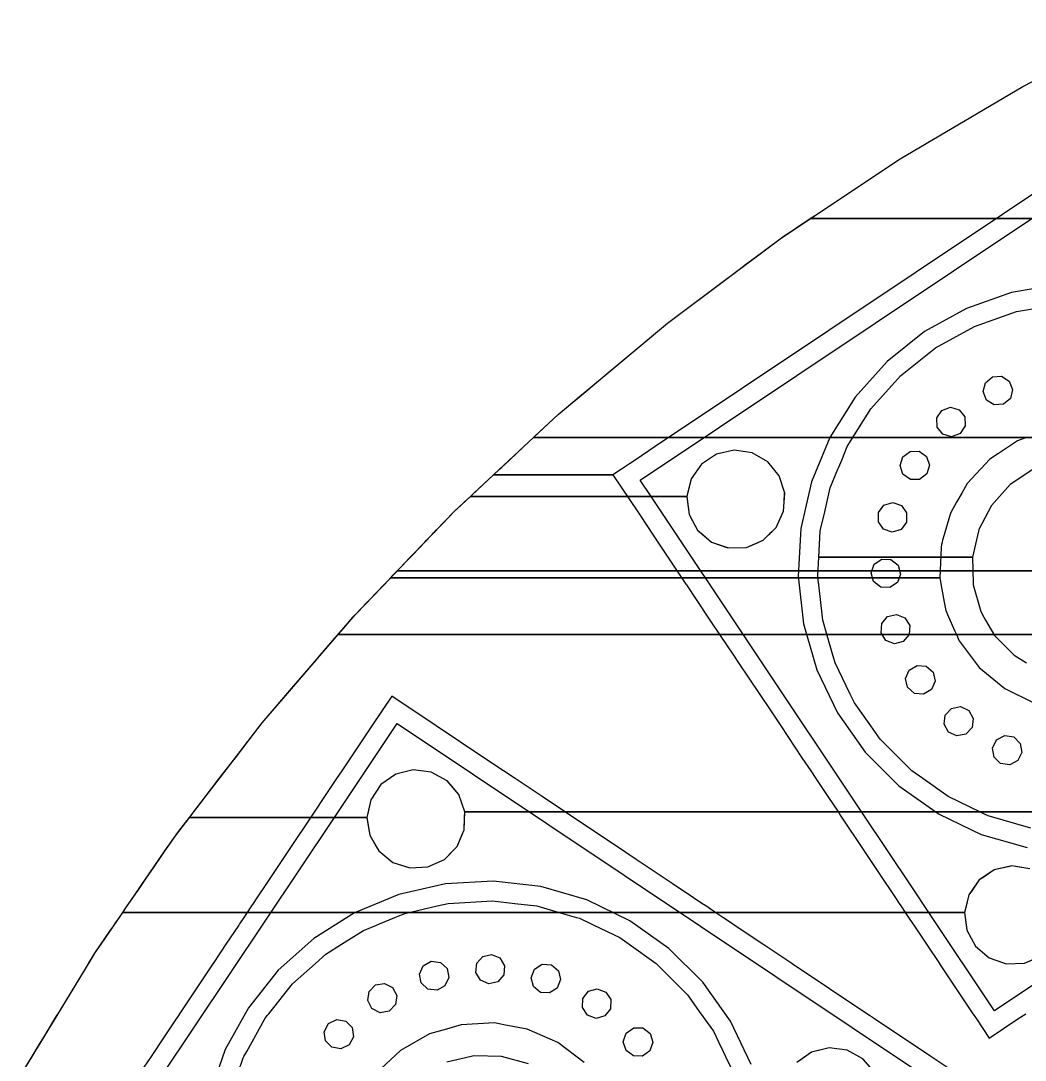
# Model space of a CAD drawing. Extents: x -26490 to 26500, y -26498 to 26498.
# Drawn here: x -23010 to -12806, y 13296 to 23853 of the extents above; entities that cross this region are included whole.
import ezdxf

# ---------------------------------------------------------------- set-up
doc = ezdxf.new("R2010")
doc.units = 0
for name, color, linetype in [('L0D0', 1, 'CONTINUOUS'), ('L1D0', 2, 'CONTINUOUS'), ('L2D0', 3, 'CONTINUOUS'), ('L3D0', 4, 'CONTINUOUS')]:
    doc.layers.add(name, color=color, linetype=linetype)

msp = doc.modelspace()

# ---------------------------------------------------------------- linework, layer by layer
at = {"layer": 'L0D0'}
for points in [[(-11273.451, 23063.749), (-16565.137, 19527.957), (-16768.413, 19392.132), (-16827.668, 19352.539), (-16875.835, 19320.355), (-16908.253, 19298.694), (-16993.962, 19241.425), (-18207.795, 19241.425), (-18146.475, 19298.694), (-18123.282, 19320.355), (-18046.428, 19392.132), (-17900.995, 19527.957), (-17551.9, 19853.988), (-16441.498, 20782.857), (-15282.029, 21649.702), (-14076.952, 22451.936), (-12829.863, 23187.165), (-11544.486, 23853.194)], [(-12758.968, 15241.464), (-12940.651, 15268.95), (-13119.994, 15228.95), (-13272.776, 15126.864), (-13321.968, 15056.802), (-13378.364, 14976.481), (-13422.496, 14798.109), (-13784.494, 14798.109), (-13957.348, 15056.802), (-14451.072, 15795.711), (-16606.791, 19021.974), (-16244.793, 19021.974), (-16221.51, 18839.706), (-16133.957, 18678.157), (-15993.958, 18559.144), (-15820.42, 18498.742), (-15636.78, 18505.107), (-15467.841, 18577.381), (-15336.419, 18705.802), (-15260.262, 18873.027), (-15249.656, 19056.47), (-15306.034, 19231.357), (-15421.781, 19374.068), (-15581.265, 19465.329), (-15762.948, 19492.816), (-15942.291, 19452.815), (-16095.073, 19350.729), (-16200.66, 19200.346), (-16244.793, 19021.974), (-16606.791, 19021.974), (-16716.554, 19186.245), (-12738.539, 21844.271)], [(-12465.628, 21174.201), (-12944.924, 21092.764), (-13403.808, 20932.194), (-13829.311, 20697.026), (-14209.41, 20393.908), (-14533.365, 20031.402), (-14792.021, 19619.754), (-14978.068, 19170.596), (-15086.251, 18696.62), (-15113.51, 18211.219), (-15059.077, 17728.111), (-14924.488, 17260.945), (-14713.55, 16822.925), (-14432.22, 16426.428), (-14088.448, 16082.657), (-13691.951, 15801.327), (-13680.289, 15795.711), (-13253.931, 15590.387), (-12786.766, 15455.8)], [(-12725.396, 19298.694), (-12811.105, 19241.425), (-12959.87, 19142.023), (-13148.016, 18931.964), (-13182.351, 18865.866), (-13275.812, 18685.945), (-13278.01, 18681.713), (-13281.035, 18668.661), (-13341.686, 18406.997), (-14902.909, 18406.997), (-14888.214, 18668.661), (-14884.269, 18685.945), (-14843.203, 18865.866), (-14787.513, 19109.86), (-14733.017, 19241.425), (-14709.295, 19298.694), (-14700.323, 19320.355), (-14670.592, 19392.132), (-14614.332, 19527.957), (-14373.563, 19911.139), (-14072.011, 20248.576), (-13718.197, 20530.732), (-13322.119, 20749.638), (-12894.969, 20899.104), (-12448.818, 20974.908)], [(-22993.79, 13171.639), (-22894.423, 13335.042), (-22864.182, 13384.771), (-22804.259, 13483.31), (-22662.74, 13716.027), (-22641.941, 13750.23), (-22630.542, 13768.975), (-22322.356, 14275.765), (-22320.403, 14278.976), (-22257.569, 14382.302), (-22194.594, 14474.155), (-22061.019, 14668.982), (-22052.755, 14681.035), (-22007.772, 14746.646), (-21979.754, 14787.513), (-21928.055, 14862.919), (-21910.713, 14888.214), (-21871.895, 14944.832), (-21795.128, 15056.802), (-21771.766, 15090.877), (-21604.524, 15334.809), (-21555.958, 15405.646), (-21438.95, 15576.309), (-21270.2, 15795.711), (-21256.011, 15814.159), (-21133.387, 15973.59), (-20993.013, 16156.098), (-20931.97, 16235.464), (-20829.509, 16368.679), (-20581.18, 16691.547), (-20556.349, 16723.831), (-20453.671, 16843.224), (-20301.132, 17020.594), (-20033.09, 17332.27), (-20023.657, 17343.238), (-19967.23, 17408.85), (-19794.4, 17609.814), (-19659.11, 17767.128), (-19633.572, 17796.823), (-19612.4, 17821.441), (-19320.961, 18125.075), (-19314.541, 18131.763), (-19304.028, 18142.716), (-19148.606, 18304.641), (-18799.205, 18668.661), (-18782.615, 18685.945), (-18609.919, 18865.866), (-18600.69, 18874.486), (-18535.931, 18934.967), (-18207.795, 19241.425), (-16993.962, 19241.425), (-16743.021, 18865.866), (-16622.802, 18685.945), (-16611.253, 18668.661), (-16259.828, 18142.716), (-16252.51, 18131.763), (-16248.041, 18125.075), (-16028.71, 17796.823), (-16008.869, 17767.128), (-15903.755, 17609.814), (-15769.475, 17408.85), (-15718.306, 17332.27), (-15510.051, 17020.594), (-15391.536, 16843.224), (-15290.189, 16691.547), (-15074.455, 16368.679), (-14985.444, 16235.464), (-14932.413, 16156.098), (-14810.465, 15973.59), (-14703.937, 15814.159), (-14691.61, 15795.711), (-14430.977, 15405.646), (-14383.645, 15334.809), (-14220.654, 15090.877), (-14197.886, 15056.802), (-14123.07, 14944.832), (-14085.239, 14888.214), (-14068.338, 14862.919), (-14017.953, 14787.513), (-13990.647, 14746.646), (-13946.807, 14681.035), (-13938.753, 14668.982), (-13808.574, 14474.155), (-13678.16, 14278.976), (-13676.014, 14275.765), (-13337.388, 13768.975), (-13324.863, 13750.23), (-13302.009, 13716.027), (-13171.639, 13520.914), (-12879.632, 13716.027), (-12828.444, 13750.23), (-12800.39, 13768.975)], [(-12747.748, 15651.957), (-13182.607, 15777.238), (-13220.967, 15795.711), (-13259.275, 15814.159), (-13590.336, 15973.59), (-13847.558, 16156.098), (-13959.414, 16235.464), (-14279.412, 16555.462), (-14375.969, 16691.547), (-14483.59, 16843.224), (-14541.287, 16924.54), (-14587.544, 17020.594), (-14737.639, 17332.27), (-14759.701, 17408.85), (-14817.598, 17609.814), (-14862.919, 17767.128), (-14862.919, 17767.129), (-14866.265, 17796.823), (-14903.25, 18125.075), (-14904.004, 18131.763), (-14905.238, 18142.716), (-14913.588, 18216.828), (-14902.909, 18406.997), (-13341.686, 18406.997), (-13335.458, 18142.716), (-13335.2, 18131.763), (-13335.042, 18125.075), (-13258.496, 17853.663), (-13225.481, 17796.823), (-13208.233, 17767.128), (-13116.858, 17609.814), (-12919.026, 17408.85), (-12791.828, 17332.27)], [(-13520.914, 13171.639), (-13765.464, 13335.042), (-13839.889, 13384.771), (-13987.363, 13483.31), (-14335.649, 13716.027), (-14386.837, 13750.23), (-14414.891, 13768.975), (-15173.356, 14275.765), (-15178.162, 14278.976), (-15470.268, 14474.155), (-15761.847, 14668.982), (-15779.886, 14681.035), (-15878.079, 14746.646), (-15939.241, 14787.513), (-16052.094, 14862.919), (-16089.95, 14888.214), (-16174.685, 14944.832), (-16393.257, 15090.877), (-16758.327, 15334.809), (-16864.342, 15405.646), (-17475.725, 15814.159), (-17714.33, 15973.59), (-17987.473, 16156.098), (-18106.253, 16235.464), (-18305.623, 16368.679), (-18788.829, 16691.547), (-19241.425, 16993.962), (-19443.492, 16691.547), (-19659.226, 16368.679), (-19748.237, 16235.464), (-19801.268, 16156.098), (-19923.216, 15973.59), (-20029.744, 15814.159), (-20302.703, 15405.646), (-20350.035, 15334.809), (-20513.025, 15090.877), (-20610.609, 14944.832), (-20648.44, 14888.214), (-20665.342, 14862.919), (-20715.727, 14787.513), (-20743.033, 14746.646), (-20786.873, 14681.035), (-20794.927, 14668.982), (-20925.106, 14474.155), (-21055.521, 14278.976), (-21057.667, 14275.765), (-21396.293, 13768.975), (-21408.818, 13750.23), (-21431.672, 13716.027), (-21587.168, 13483.31), (-21653.01, 13384.771), (-21686.238, 13335.042), (-21795.42, 13171.639)], [(-22645.722, 11539.083), (-19823.425, 15762.948), (-19492.816, 15762.948), (-19465.329, 15581.265), (-19374.068, 15421.781), (-19231.357, 15306.034), (-19056.47, 15249.656), (-18873.027, 15260.262), (-18705.802, 15336.419), (-18577.381, 15467.841), (-18505.107, 15636.78), (-18498.742, 15820.42), (-18559.144, 15993.958), (-18678.157, 16133.957), (-18839.706, 16221.51), (-19021.974, 16244.793), (-19200.346, 16200.66), (-19350.729, 16095.073), (-19452.815, 15942.291), (-19492.816, 15762.948), (-19823.425, 15762.948), (-19186.245, 16716.554), (-13798.322, 13116.459)], [(-15590.387, 13253.931), (-15801.327, 13691.951), (-16082.657, 14088.448), (-16426.428, 14432.22), (-16822.925, 14713.55), (-17260.945, 14924.488), (-17728.111, 15059.077), (-18211.219, 15113.51), (-18696.62, 15086.251), (-19170.596, 14978.068), (-19619.754, 14792.021), (-20031.402, 14533.365), (-20393.908, 14209.41), (-20697.026, 13829.311), (-20932.194, 13403.808), (-21092.764, 12944.924)], [(-20802.293, 13171.639), (-20749.638, 13322.119), (-20742.496, 13335.042), (-20715.012, 13384.771), (-20660.551, 13483.31), (-20531.931, 13716.027), (-20530.732, 13718.197), (-20505.187, 13750.23), (-20490.238, 13768.975), (-20248.576, 14072.011), (-20020.575, 14275.765), (-20016.982, 14278.976), (-19911.139, 14373.563), (-19751.048, 14474.155), (-19527.957, 14614.332), (-19396.02, 14668.982), (-19366.921, 14681.035), (-19208.522, 14746.646), (-19109.86, 14787.513), (-18779.485, 14862.919), (-18668.661, 14888.214), (-18216.828, 14913.588), (-17991.628, 14888.214), (-17767.129, 14862.919), (-17505.387, 14787.513), (-17363.534, 14746.646), (-17332.27, 14737.639), (-17214.73, 14681.035), (-17189.702, 14668.982), (-16924.54, 14541.287), (-16829.926, 14474.155), (-16555.462, 14279.412), (-16235.464, 13959.414), (-16100.34, 13768.975), (-16087.04, 13750.23), (-16062.772, 13716.027), (-15973.59, 13590.336), (-15922.049, 13483.31), (-15874.595, 13384.771), (-15850.647, 13335.042), (-15777.238, 13182.607)], [(-12534.43, 14187.222), (-13116.459, 13798.322), (-13784.494, 14798.109), (-13422.496, 14798.109), (-13399.213, 14615.84), (-13311.66, 14454.291), (-13171.661, 14335.278), (-12998.123, 14274.876), (-12814.484, 14281.242), (-12645.544, 14353.515)], [(-14335.278, 13171.661), (-14454.291, 13311.66), (-14615.84, 13399.213), (-14798.109, 13422.496), (-14976.481, 13378.364), (-15126.864, 13272.776)], [(-17853.663, 13258.496), (-18125.075, 13335.042), (-18406.997, 13341.686), (-18435.661, 13335.042), (-18681.713, 13278.01)]]:
    msp.add_lwpolyline(points, dxfattribs=at)
at = {"layer": 'L1D0'}
for points in [[(-12020.927, 21844.271), (-14989.758, 21844.271), (-14937.939, 21878.767), (-14076.952, 22451.936), (-12829.863, 23187.165), (-12007.418, 23613.322)], [(-1803.63, 19621.991), (-17800.309, 19621.991), (-17787.994, 19633.492), (-17551.9, 19853.988), (-17317.696, 20049.903), (-17279.831, 20081.578), (-16441.498, 20782.857), (-15815.831, 21250.62), (-15807.598, 21256.775), (-15721.64, 21321.039), (-15713.126, 21327.404), (-15640.848, 21381.441), (-15481.66, 21500.454), (-15444.683, 21528.099), (-15441.791, 21530.261), (-15427.862, 21540.675), (-15282.029, 21649.702), (-14989.758, 21844.271), (-12020.927, 21844.271)], [(-12621.689, 18266.17), (-19185.532, 18266.17), (-19158.95, 18293.864), (-19104.588, 18350.501), (-19056.206, 18400.908), (-19027.535, 18430.779), (-18904.325, 18559.144), (-18835.42, 18630.932), (-18824.379, 18642.434), (-18816.08, 18651.08), (-18803.818, 18663.855), (-18790.09, 18678.157), (-18609.919, 18865.866), (-18442.77, 19021.974), (-16244.793, 19021.974), (-16221.51, 18839.706), (-16133.957, 18678.157), (-16117.133, 18663.855), (-16102.106, 18651.08), (-16091.935, 18642.434), (-16078.405, 18630.932), (-15993.958, 18559.144), (-15820.42, 18498.742), (-15636.78, 18505.107), (-15510.47, 18559.144), (-15467.841, 18577.381), (-15413.039, 18630.932), (-15401.268, 18642.434), (-15392.42, 18651.08), (-15379.346, 18663.855), (-15364.71, 18678.157), (-15336.419, 18705.802), (-15260.262, 18873.027), (-15249.656, 19056.47), (-15306.034, 19231.357), (-15421.781, 19374.068), (-15581.265, 19465.329), (-15762.948, 19492.816), (-15942.291, 19452.815), (-16095.073, 19350.729), (-16200.66, 19200.346), (-16244.793, 19021.974), (-18442.77, 19021.974), (-18405.833, 19056.47), (-17800.309, 19621.991), (-1803.63, 19621.991)], [(-9198.631, 17620.405), (-19785.293, 17620.405), (-19755.626, 17654.901), (-19612.4, 17821.441), (-19604.388, 17829.788), (-19346.912, 18098.037), (-19279.267, 18168.512), (-19215.512, 18234.935), (-19185.532, 18266.17), (-12621.689, 18266.17)], [(18498.742, 15820.42), (-18498.742, 15820.42), (-18559.144, 15993.958), (-18678.157, 16133.957), (-18839.706, 16221.51), (-19021.974, 16244.793), (-19200.346, 16200.66), (-19350.729, 16095.073), (-19452.815, 15942.291), (-19479.997, 15820.42), (-19492.816, 15762.948), (-21295.4, 15762.948), (-21251.196, 15820.42), (-20556.349, 16723.831), (-20235.274, 17097.173), (-20167.644, 17175.812), (-19785.293, 17620.405), (-9198.631, 17620.405)], [(-12758.968, 15241.464), (-12940.651, 15268.95), (-13119.994, 15228.95), (-13272.776, 15126.864), (-13378.364, 14976.481), (-13413.961, 14832.605), (-13422.496, 14798.109), (-21972.49, 14798.109), (-21948.839, 14832.605), (-21850.197, 14976.481), (-21544.896, 15421.781), (-21438.95, 15576.309), (-21435.138, 15581.265), (-21295.4, 15762.948), (-19492.816, 15762.948), (-19465.329, 15581.265), (-19374.068, 15421.781), (-19231.357, 15306.034), (-19056.47, 15249.656), (-18873.027, 15260.262), (-18705.802, 15336.419), (-18622.389, 15421.781), (-18577.381, 15467.841), (-18505.107, 15636.78), (-18500.734, 15762.948), (-18498.742, 15820.42), (18498.742, 15820.42)], [(-22932.287, 13272.776), (-22908.641, 13311.66), (-22868.078, 13378.364), (-22855.399, 13399.213), (-22841.24, 13422.496), (-22322.896, 14274.876), (-22319.025, 14281.242), (-22257.569, 14382.302), (-22097.454, 14615.84), (-22074.608, 14649.162), (-21972.49, 14798.109), (-13422.496, 14798.109), (-13403.47, 14649.162), (-13399.213, 14615.84), (-13311.66, 14454.291), (-13171.661, 14335.278), (-13016.413, 14281.242), (-12998.123, 14274.876), (-12814.484, 14281.242), (-12645.544, 14353.515)], [(-14421.236, 13272.776), (-14454.291, 13311.66), (-14577.37, 13378.364), (-14615.84, 13399.213), (-14798.109, 13422.496), (-14892.214, 13399.213), (-14976.481, 13378.364), (-15071.484, 13311.66), (-15126.864, 13272.776)]]:
    msp.add_lwpolyline(points, dxfattribs=at)
at = {"layer": 'L2D0'}
for points in [[(-12020.927, 21844.271), (-14989.758, 21844.271), (-14937.939, 21878.767), (-14076.952, 22451.936), (-12829.863, 23187.165), (-12007.418, 23613.322)], [(-12793.088, 19621.991), (-12884.986, 19587.784), (-13078.524, 19458.466), (-13165.882, 19400.096), (-13395.922, 19152.687), (-13450.545, 19056.47), (-13451.566, 19054.671), (-13503.084, 18963.922), (-13562.706, 18858.897), (-13574.459, 18818.575), (-13629.151, 18630.932), (-13644.76, 18577.381), (-13650.076, 18559.144), (-13651.166, 18555.403), (-13657.24, 18534.563), (-13658.741, 18505.107), (-13674.43, 18197.17), (-19251.761, 18197.17), (-19231.483, 18218.296), (-19167.797, 18284.647), (-18956.191, 18505.107), (-18907.915, 18555.403), (-18904.324, 18559.144), (-18886.82, 18577.381), (-18835.42, 18630.932), (-18824.379, 18642.434), (-18655.311, 18818.575), (-18609.919, 18865.866), (-18513.257, 18956.142), (-18504.927, 18963.922), (-18442.769, 19021.974), (-16244.793, 19021.974), (-16237.377, 18963.922), (-16221.51, 18839.706), (-16210.058, 18818.575), (-16133.957, 18678.157), (-16078.405, 18630.932), (-16015.411, 18577.381), (-15993.958, 18559.144), (-15983.21, 18555.403), (-15838.707, 18505.107), (-15820.42, 18498.742), (-15636.78, 18505.107), (-15519.214, 18555.403), (-15510.47, 18559.144), (-15467.841, 18577.381), (-15413.039, 18630.932), (-15336.419, 18705.802), (-15285.06, 18818.575), (-15260.262, 18873.027), (-15255.007, 18963.922), (-15249.76, 19054.671), (-15249.656, 19056.47), (-15306.034, 19231.357), (-15421.781, 19374.068), (-15581.265, 19465.329), (-15762.948, 19492.816), (-15942.291, 19452.815), (-16095.073, 19350.729), (-16200.66, 19200.346), (-16236.258, 19056.47), (-16236.703, 19054.671), (-16244.793, 19021.974), (-18442.769, 19021.974), (-18407.759, 19054.671), (-18405.833, 19056.47), (-17800.309, 19621.991), (-17787.994, 19633.492), (-17551.9, 19853.988), (-17230.029, 20123.238), (-17197.757, 20150.234), (-16441.498, 20782.857), (-15713.127, 21327.404), (-15646.956, 21376.875), (-15481.66, 21500.454), (-15336.449, 21609.017), (-15282.029, 21649.702), (-15263.551, 21662.003), (-15213.498, 21695.324), (-15184.505, 21714.625), (-14989.758, 21844.271), (-12020.927, 21844.271)], [(18498.742, 15820.42), (-18498.742, 15820.42), (-18559.144, 15993.958), (-18645.102, 16095.073), (-18678.157, 16133.957), (-18839.706, 16221.51), (-19021.974, 16244.793), (-19200.346, 16200.66), (-19350.729, 16095.073), (-19452.815, 15942.291), (-19479.997, 15820.42), (-19492.816, 15762.948), (-21295.4, 15762.948), (-21251.196, 15820.42), (-21039.95, 16095.073), (-20924.795, 16244.793), (-20556.349, 16723.831), (-19785.293, 17620.405), (-19755.626, 17654.901), (-19631.891, 17798.777), (-19612.4, 17821.441), (-19489.809, 17949.161), (-19346.912, 18098.037), (-19251.761, 18197.17), (-13674.43, 18197.17), (-13656.206, 18098.037), (-13628.838, 17949.161), (-13613.349, 17864.907), (-13584.251, 17798.777), (-13520.943, 17654.901), (-13505.764, 17620.405), (-13477.288, 17555.688), (-13273.585, 17286.18), (-13013.219, 17070.915), (-12710.228, 16921.496)], [(-12758.968, 15241.464), (-12883.223, 15260.262), (-12940.651, 15268.95), (-12979.604, 15260.262), (-13119.994, 15228.95), (-13237.848, 15150.202), (-13272.776, 15126.864), (-13356.591, 15007.491), (-13372.455, 14984.897), (-13378.364, 14976.481), (-13413.961, 14832.605), (-13422.496, 14798.109), (-21972.49, 14798.109), (-21948.839, 14832.605), (-21850.196, 14976.481), (-21844.426, 14984.897), (-21828.935, 15007.491), (-21731.092, 15150.202), (-21655.634, 15260.262), (-21544.895, 15421.781), (-21513.316, 15467.841), (-21438.95, 15576.309), (-21435.138, 15581.265), (-21392.44, 15636.78), (-21295.4, 15762.948), (-19492.816, 15762.948), (-19473.728, 15636.78), (-19465.329, 15581.265), (-19400.425, 15467.841), (-19374.068, 15421.781), (-19231.357, 15306.034), (-19089.37, 15260.262), (-19056.47, 15249.656), (-18873.027, 15260.262), (-18705.802, 15336.419), (-18622.389, 15421.781), (-18577.381, 15467.841), (-18528.857, 15581.265), (-18505.107, 15636.78), (-18500.734, 15762.948), (-18498.742, 15820.42), (18498.742, 15820.42)], [(-23009.763, 13145.372), (-22807.92, 13477.288), (-22725.18, 13613.349), (-22698.489, 13657.24), (-22286.165, 14335.278), (-22257.569, 14382.302), (-22097.454, 14615.84), (-22074.608, 14649.162), (-21972.49, 14798.109), (-13422.496, 14798.109), (-13403.47, 14649.162), (-13399.213, 14615.84), (-13311.66, 14454.291), (-13171.661, 14335.278), (-12998.123, 14274.876), (-12814.484, 14281.242), (-12688.173, 14335.278), (-12645.544, 14353.515), (-12514.122, 14481.937), (-12453.14, 14615.84), (-12437.965, 14649.162), (-12427.359, 14832.605), (12427.359, 14832.605)], [(-17286.18, 13273.585), (-17555.688, 13477.288), (-17864.907, 13613.349), (-18103.661, 13657.24), (-18197.17, 13674.43), (-18534.563, 13657.24), (-18685.147, 13613.349), (-18858.897, 13562.706), (-19152.687, 13395.922), (-19400.096, 13165.882)], [(-14335.278, 13171.661), (-14454.291, 13311.66), (-14615.84, 13399.213), (-14798.109, 13422.496), (-14976.481, 13378.364), (-15126.864, 13272.776)]]:
    msp.add_lwpolyline(points, dxfattribs=at)
at = {"layer": 'L3D0'}
for points in [[(-13120.667, 19952.106), (-13199.037, 20001.628), (-13233.33, 20087.757), (-13210.449, 20177.595), (-13139.133, 20236.825), (-13046.622, 20242.824), (-12968.253, 20193.302), (-12933.959, 20107.173), (-12956.84, 20017.336), (-13028.156, 19958.105)], [(-13554.97, 19628.79), (-13644.175, 19654.023), (-13701.512, 19726.87), (-13705.079, 19819.506), (-13653.516, 19896.548), (-13566.516, 19928.568), (-13477.31, 19903.334), (-13419.974, 19830.488), (-13416.406, 19737.851), (-13467.969, 19660.809)], [(-13972.295, 19194.334), (-14047.956, 19247.902), (-14077.68, 19335.714), (-14050.112, 19424.225), (-13975.785, 19479.63), (-13883.087, 19480.763), (-13807.425, 19427.194), (-13777.702, 19339.383), (-13805.269, 19250.871), (-13879.597, 19195.467)], [(-14156.39, 18660.399), (-14244.147, 18690.281), (-14297.58, 18766.039), (-14296.28, 18858.734), (-14240.742, 18932.962), (-14152.18, 18960.369), (-14064.423, 18930.488), (-14010.991, 18854.731), (-14012.291, 18762.034), (-14067.829, 18687.806)], [(-14181.308, 18096.169), (-14273.938, 18099.904), (-14346.682, 18157.371), (-14371.753, 18246.622), (-14339.577, 18333.564), (-14262.442, 18384.989), (-14169.812, 18381.254), (-14097.069, 18323.786), (-14071.997, 18234.536), (-14104.173, 18147.593)], [(-14134.875, 17525.365), (-14220.941, 17559.813), (-14270.323, 17638.272), (-14264.156, 17730.772), (-14204.798, 17801.981), (-14114.92, 17824.7), (-14028.852, 17790.251), (-13979.471, 17711.794), (-13985.638, 17619.293), (-14044.996, 17548.085)], [(-13838.403, 17013.957), (-13930.71, 17022.55), (-14000.336, 17083.759), (-14020.686, 17174.202), (-13983.989, 17259.335), (-13904.261, 17306.639), (-13811.955, 17298.045), (-13742.329, 17236.837), (-13721.978, 17146.393), (-13758.675, 17061.26)], [(-13499.876, 16589.805), (-13584.015, 16628.725), (-13629.208, 16709.669), (-13618.194, 16801.717), (-13555.177, 16869.711), (-13464.231, 16887.679), (-13380.091, 16848.76), (-13334.898, 16767.816), (-13345.913, 16675.768), (-13408.929, 16607.774)], [(-12963.902, 16297.198), (-13055.63, 16310.626), (-13121.946, 16375.406), (-13137.519, 16466.793), (-13096.404, 16549.882), (-13014.302, 16592.934), (-12922.574, 16579.505), (-12856.258, 16514.726), (-12840.684, 16423.338), (-12881.8, 16340.25)], [(-18254.367, 14072.511), (-18339.528, 14109.142), (-18386.894, 14188.833), (-18378.371, 14281.146), (-18317.217, 14350.819), (-18226.79, 14371.24), (-18141.629, 14334.609), (-18094.262, 14254.917), (-18102.785, 14162.605), (-18163.94, 14092.931)], [(-18781.196, 14007.152), (-18873.254, 14018.096), (-18941.296, 14081.06), (-18959.336, 14171.993), (-18920.48, 14256.162), (-18839.572, 14301.418), (-18747.516, 14290.475), (-18679.472, 14227.511), (-18661.433, 14136.579), (-18700.289, 14052.409)], [(-17638.159, 13979.5), (-17730.664, 13985.595), (-17801.919, 14044.898), (-17824.708, 14134.758), (-17790.326, 14220.852), (-17711.906, 14270.294), (-17619.401, 14264.199), (-17548.146, 14204.895), (-17525.357, 14115.035), (-17559.739, 14028.941)], [(-19359.161, 13779.256), (-19442.281, 13820.309), (-19485.396, 13902.377), (-19472.04, 13994.115), (-19407.311, 14060.481), (-19315.935, 14076.125), (-19232.815, 14035.073), (-19189.7, 13953.004), (-19203.058, 13861.267), (-19267.786, 13794.901)], [(-17166.225, 13721.45), (-17253.192, 13753.559), (-17304.676, 13830.654), (-17301.013, 13923.287), (-17243.601, 13996.074), (-17154.37, 14021.215), (-17067.403, 13989.106), (-17015.919, 13912.012), (-17019.582, 13819.379), (-17076.994, 13746.591)], [(-19757.256, 13412.28), (-19848.612, 13428.042), (-19913.255, 13494.491), (-19926.495, 13586.247), (-19883.273, 13668.26), (-19800.1, 13709.205), (-19708.745, 13693.442), (-19644.102, 13626.994), (-19630.862, 13535.239), (-19674.083, 13453.225)], [(-16694.285, 13338.793), (-16786.983, 13340.022), (-16861.253, 13395.503), (-16888.73, 13484.042), (-16858.915, 13571.823), (-16783.199, 13625.314), (-16690.502, 13624.084), (-16616.232, 13568.604), (-16588.755, 13480.064), (-16618.569, 13392.284)]]:
    msp.add_lwpolyline(points, close=True, dxfattribs=at)

doc.saveas('drawing.dxf')
